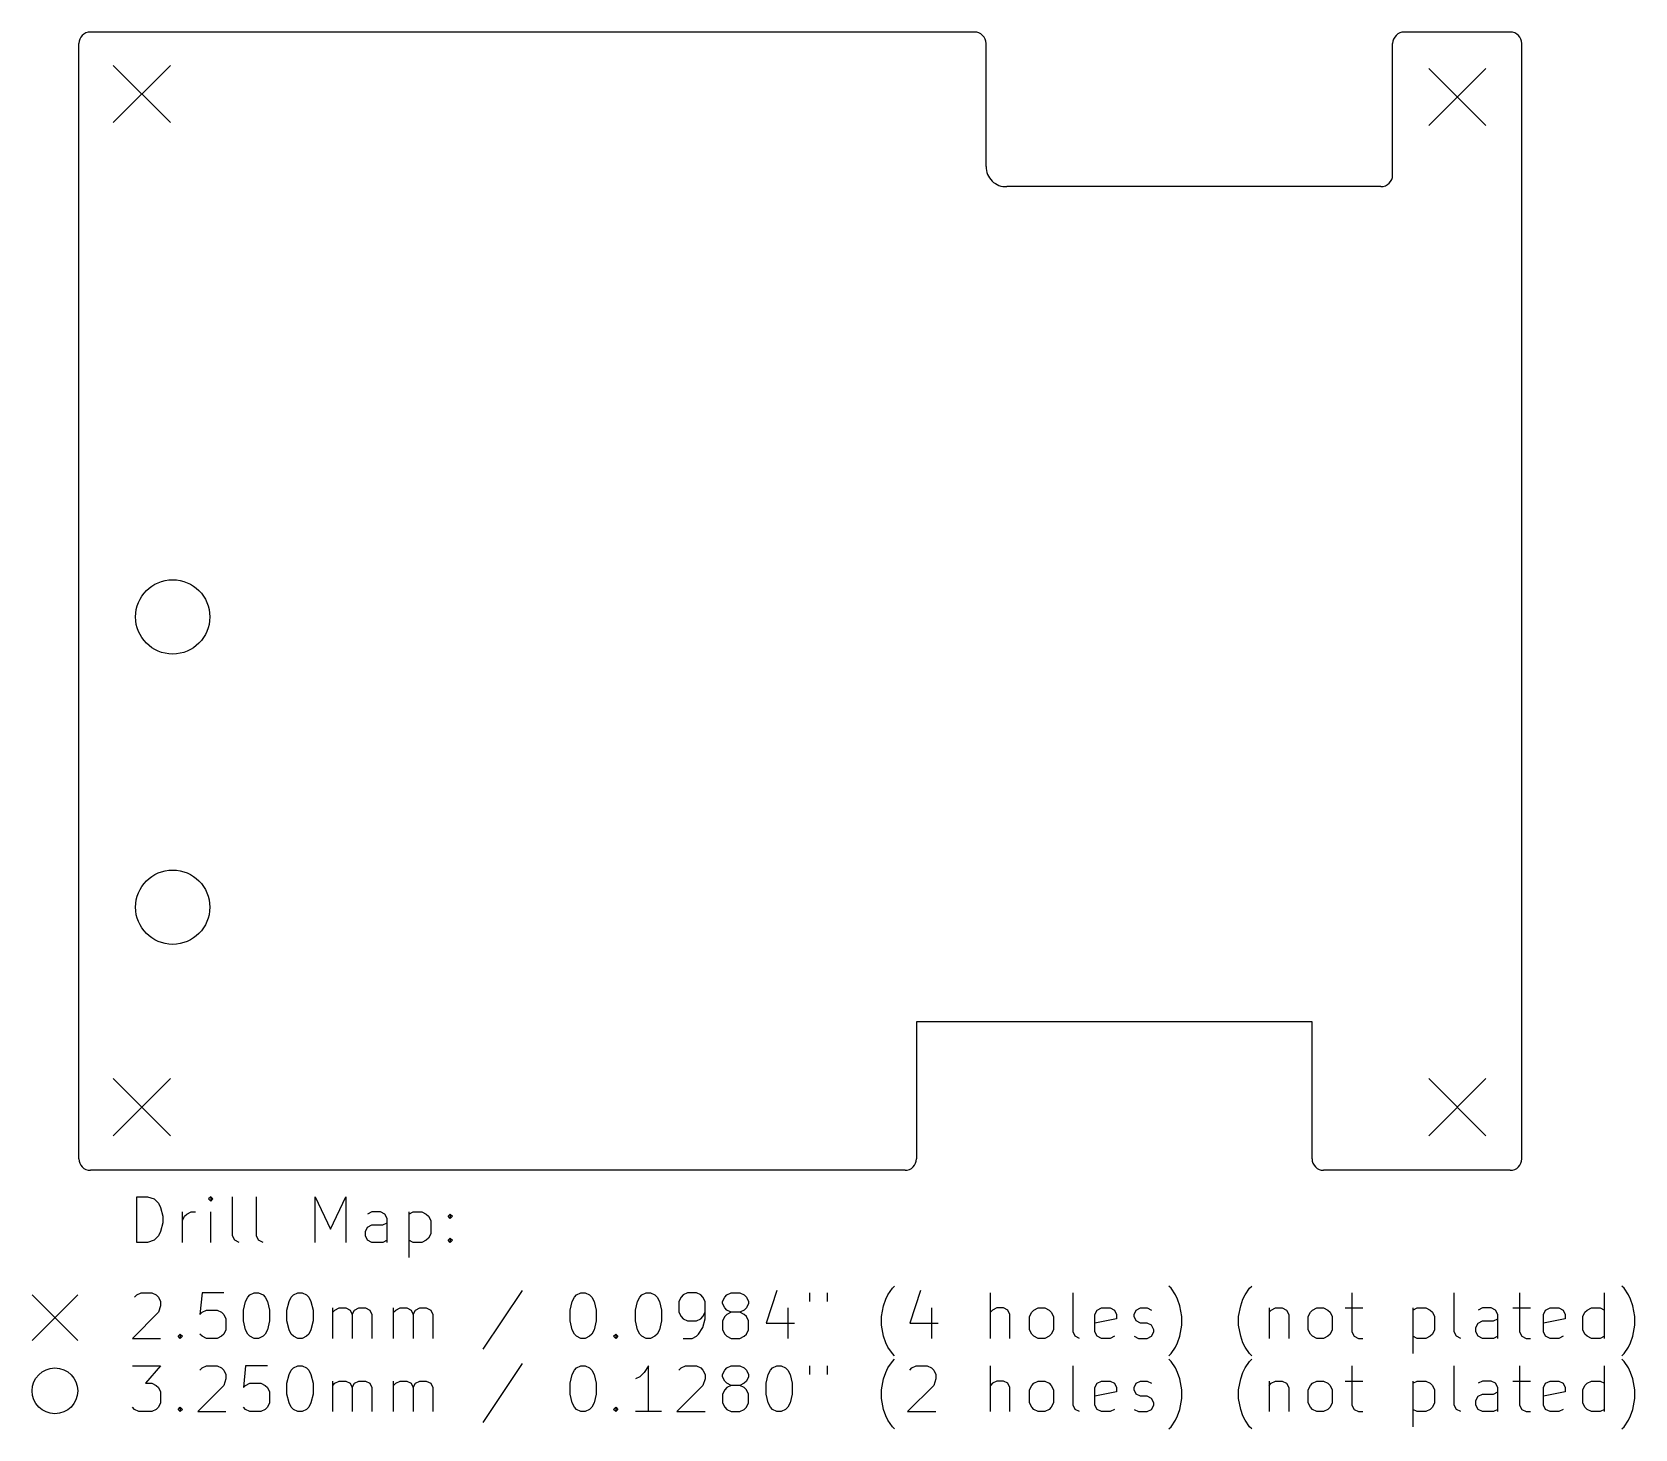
# Model space of a CAD drawing. Extents: x 50.7 to 120.8, y -167.8 to -106.7.
import ezdxf

# ---------------------------------------------------------------- set-up
doc = ezdxf.new("R2010")
doc.units = 0
doc.layers.add('BLACK', color=7, linetype='CONTINUOUS')

msp = doc.modelspace()

# ---------------------------------------------------------------- linework, layer by layer
at = {"layer": 'BLACK', "linetype": 'CONTINUOUS'}
for p, q in [((52.732, -155.968), (52.732, -107.168)), ((91.8992, -106.668), (53.232, -106.668)), ((92.4052, -112.547), (92.4071, -107.168)), ((110.185, -112.926), (110.185, -107.168)), ((115.332, -106.668), (110.693, -106.668)), ((115.832, -155.968), (115.832, -107.168)), ((54.232, -108.131), (56.732, -110.631)), ((56.732, -108.131), (54.232, -110.631)), ((111.763, -108.258), (114.263, -110.758)), ((114.263, -108.258), (111.763, -110.758)), ((109.673, -113.431), (93.3196, -113.43)), ((106.661, -149.968), (89.3606, -149.968)), ((89.3606, -149.968), (89.3606, -155.968)), ((106.661, -155.968), (106.661, -149.968)), ((54.232, -152.454), (56.732, -154.954)), ((56.732, -152.454), (54.232, -154.954)), ((111.763, -152.454), (114.263, -154.954)), ((114.263, -152.454), (111.763, -154.954)), ((88.8606, -156.468), (53.232, -156.468)), ((115.332, -156.468), (107.161, -156.468)), ((55.2582, -159.623), (55.2582, -157.623)), ((55.2582, -157.623), (55.7344, -157.623)), ((55.7344, -157.623), (56.0201, -157.718)), ((56.0201, -157.718), (56.2106, -157.908)), ((58.4963, -157.623), (58.401, -157.718)), ((58.401, -157.718), (58.4963, -157.813)), ((58.5915, -157.718), (58.4963, -157.623)), ((58.4963, -157.623), (58.4963, -157.813)), ((58.4963, -157.813), (58.5915, -157.718)), ((59.4487, -159.337), (59.4487, -157.623)), ((60.4963, -159.337), (60.4963, -157.623)), ((63.0677, -159.623), (63.0677, -157.623)), ((63.0677, -157.623), (63.7344, -159.051)), ((63.7344, -159.051), (64.401, -157.623)), ((64.401, -157.623), (64.401, -159.623)), ((56.2106, -157.908), (56.3058, -158.099)), ((56.3058, -158.099), (56.401, -158.48)), ((57.2582, -159.623), (57.2582, -158.289)), ((57.3534, -158.48), (57.4487, -158.385)), ((57.4487, -158.385), (57.6391, -158.289)), ((57.6391, -158.289), (57.8296, -158.289)), ((58.4963, -159.623), (58.4963, -158.289)), ((65.5439, -158.289), (65.3534, -158.385)), ((65.9249, -158.289), (65.5439, -158.289)), ((66.1153, -158.385), (65.9249, -158.289)), ((66.2106, -158.575), (66.1153, -158.385)), ((67.163, -158.289), (67.163, -160.289)), ((67.163, -158.385), (67.3534, -158.289)), ((67.3534, -158.289), (67.7344, -158.289)), ((67.7344, -158.289), (67.9249, -158.385)), ((67.9249, -158.385), (68.0201, -158.48)), ((68.8772, -158.48), (68.9725, -158.385)), ((68.9725, -158.385), (69.0677, -158.48)), ((68.9725, -158.385), (68.9725, -158.575)), ((56.401, -158.766), (56.3058, -159.147)), ((56.401, -158.48), (56.401, -158.766)), ((57.2582, -158.67), (57.3534, -158.48)), ((65.2582, -159.147), (65.3534, -158.956)), ((65.3534, -158.956), (65.5439, -158.861)), ((65.5439, -158.861), (66.0201, -158.861)), ((66.0201, -158.861), (66.2106, -158.766)), ((66.2106, -159.623), (66.2106, -158.575)), ((68.0201, -158.48), (68.1153, -158.67)), ((68.1153, -158.67), (68.1153, -159.242)), ((68.9725, -158.575), (68.8772, -158.48)), ((69.0677, -158.48), (68.9725, -158.575)), ((55.7344, -159.623), (55.2582, -159.623)), ((56.0201, -159.528), (55.7344, -159.623)), ((56.2106, -159.337), (56.0201, -159.528)), ((56.3058, -159.147), (56.2106, -159.337)), ((59.5439, -159.528), (59.4487, -159.337)), ((59.7344, -159.623), (59.5439, -159.528)), ((60.5915, -159.528), (60.4963, -159.337)), ((60.782, -159.623), (60.5915, -159.528)), ((65.2582, -159.337), (65.2582, -159.147)), ((65.3534, -159.528), (65.2582, -159.337)), ((65.5439, -159.623), (65.3534, -159.528)), ((66.0201, -159.623), (65.5439, -159.623)), ((66.2106, -159.528), (66.0201, -159.623)), ((67.3534, -159.623), (67.163, -159.528)), ((67.7344, -159.623), (67.3534, -159.623)), ((67.9249, -159.528), (67.7344, -159.623)), ((68.0201, -159.432), (67.9249, -159.528)), ((68.1153, -159.242), (68.0201, -159.432)), ((68.8772, -159.528), (68.9725, -159.432)), ((68.9725, -159.623), (68.8772, -159.528)), ((68.9725, -159.432), (69.0677, -159.528)), ((68.9725, -159.432), (68.9725, -159.623)), ((69.0677, -159.528), (68.9725, -159.623)), ((50.682, -161.918), (52.682, -163.918)), ((52.682, -161.918), (50.682, -163.918)), ((55.163, -162.013), (55.2582, -161.918)), ((55.2582, -161.918), (55.4487, -161.823)), ((55.4487, -161.823), (55.9249, -161.823)), ((55.9249, -161.823), (56.1153, -161.918)), ((56.1153, -161.918), (56.2106, -162.013)), ((58.1153, -161.823), (58.0201, -162.775)), ((59.0677, -161.823), (58.1153, -161.823)), ((60.1153, -162.013), (60.2106, -161.918)), ((60.2106, -161.918), (60.401, -161.823)), ((60.401, -161.823), (60.5915, -161.823)), ((60.5915, -161.823), (60.782, -161.918)), ((60.782, -161.918), (60.8772, -162.013)), ((62.0201, -162.013), (62.1153, -161.918)), ((62.1153, -161.918), (62.3058, -161.823)), ((62.3058, -161.823), (62.4963, -161.823)), ((62.4963, -161.823), (62.6868, -161.918)), ((62.6868, -161.918), (62.782, -162.013)), ((72.1153, -161.728), (70.401, -164.299)), ((74.401, -162.013), (74.4963, -161.918)), ((74.4963, -161.918), (74.6868, -161.823)), ((74.6868, -161.823), (74.8772, -161.823)), ((74.8772, -161.823), (75.0677, -161.918)), ((75.0677, -161.918), (75.163, -162.013)), ((77.2582, -162.013), (77.3534, -161.918)), ((77.3534, -161.918), (77.5439, -161.823)), ((77.5439, -161.823), (77.7344, -161.823)), ((77.7344, -161.823), (77.9249, -161.918)), ((77.9249, -161.918), (78.0201, -162.013)), ((79.163, -161.918), (79.0677, -162.013)), ((79.3534, -161.823), (79.163, -161.918)), ((79.7344, -161.823), (79.3534, -161.823)), ((79.9249, -161.918), (79.7344, -161.823)), ((80.0201, -162.013), (79.9249, -161.918)), ((80.9725, -162.013), (81.0677, -161.918)), ((81.0677, -161.918), (81.2582, -161.823)), ((81.2582, -161.823), (81.6391, -161.823)), ((81.6391, -161.823), (81.8296, -161.918)), ((81.8296, -161.918), (81.9249, -162.013)), ((83.2582, -161.728), (82.782, -163.156)), ((84.6868, -161.823), (84.6868, -162.204)), ((85.4487, -161.823), (85.4487, -162.204)), ((88.0201, -162.108), (88.1153, -161.918)), ((88.1153, -161.918), (88.3058, -161.632)), ((88.3058, -161.632), (88.401, -161.537)), ((89.5439, -161.728), (89.0677, -163.156)), ((92.5915, -163.823), (92.5915, -161.823)), ((96.2106, -163.537), (96.2106, -161.823)), ((100.496, -161.632), (100.401, -161.537)), ((100.687, -161.918), (100.496, -161.632)), ((100.782, -162.108), (100.687, -161.918)), ((103.639, -162.108), (103.734, -161.918)), ((103.734, -161.918), (103.925, -161.632)), ((103.925, -161.632), (104.02, -161.537)), ((108.401, -161.823), (108.401, -163.537)), ((112.877, -163.537), (112.877, -161.823)), ((115.734, -161.823), (115.734, -163.537)), ((119.449, -163.823), (119.449, -161.823)), ((120.306, -161.632), (120.211, -161.537)), ((120.496, -161.918), (120.306, -161.632)), ((120.592, -162.108), (120.496, -161.918)), ((56.2106, -162.013), (56.3058, -162.204)), ((56.3058, -162.394), (56.2106, -162.68)), ((56.3058, -162.204), (56.3058, -162.394)), ((58.1153, -162.68), (58.3058, -162.585)), ((58.3058, -162.585), (58.782, -162.585)), ((58.782, -162.585), (58.9725, -162.68)), ((59.9249, -162.585), (60.0201, -162.204)), ((59.9249, -163.061), (59.9249, -162.585)), ((60.0201, -162.204), (60.1153, -162.013)), ((60.8772, -162.013), (60.9725, -162.204)), ((60.9725, -162.204), (61.0677, -162.585)), ((61.0677, -162.585), (61.0677, -163.061)), ((61.8296, -162.585), (61.9249, -162.204)), ((61.8296, -163.061), (61.8296, -162.585)), ((61.9249, -162.204), (62.0201, -162.013)), ((62.782, -162.013), (62.8772, -162.204)), ((62.8772, -162.204), (62.9725, -162.585)), ((62.9725, -162.585), (62.9725, -163.061)), ((63.8296, -163.823), (63.8296, -162.489)), ((63.8296, -162.68), (63.9249, -162.585)), ((63.9249, -162.585), (64.1153, -162.489)), ((64.1153, -162.489), (64.401, -162.489)), ((64.401, -162.489), (64.5915, -162.585)), ((64.5915, -162.585), (64.6868, -162.775)), ((64.6868, -162.775), (64.782, -162.585)), ((64.782, -162.585), (64.9725, -162.489)), ((64.9725, -162.489), (65.2582, -162.489)), ((65.2582, -162.489), (65.4487, -162.585)), ((65.4487, -162.585), (65.5439, -162.775)), ((66.4963, -163.823), (66.4963, -162.489)), ((66.4963, -162.68), (66.5915, -162.585)), ((66.5915, -162.585), (66.782, -162.489)), ((66.782, -162.489), (67.0677, -162.489)), ((67.0677, -162.489), (67.2582, -162.585)), ((67.2582, -162.585), (67.3534, -162.775)), ((67.3534, -162.775), (67.4487, -162.585)), ((67.4487, -162.585), (67.6391, -162.489)), ((67.6391, -162.489), (67.9249, -162.489)), ((67.9249, -162.489), (68.1153, -162.585)), ((68.1153, -162.585), (68.2106, -162.775)), ((74.2106, -162.585), (74.3058, -162.204)), ((74.2106, -163.061), (74.2106, -162.585)), ((74.3058, -162.204), (74.401, -162.013)), ((75.163, -162.013), (75.2582, -162.204)), ((75.2582, -162.204), (75.3534, -162.585)), ((75.3534, -162.585), (75.3534, -163.061)), ((77.0677, -162.585), (77.163, -162.204)), ((77.0677, -163.061), (77.0677, -162.585)), ((77.163, -162.204), (77.2582, -162.013)), ((78.0201, -162.013), (78.1153, -162.204)), ((78.1153, -162.204), (78.2106, -162.585)), ((78.2106, -162.585), (78.2106, -163.061)), ((79.0677, -162.013), (78.9725, -162.204)), ((78.9725, -162.204), (78.9725, -162.68)), ((80.1153, -162.204), (80.0201, -162.013)), ((80.1153, -162.966), (80.1153, -162.204)), ((80.8772, -162.204), (80.9725, -162.013)), ((80.8772, -162.299), (80.8772, -162.204)), ((80.9725, -162.489), (80.8772, -162.299)), ((81.0677, -162.585), (80.9725, -162.489)), ((81.2582, -162.68), (81.0677, -162.585)), ((81.8296, -162.585), (81.6391, -162.68)), ((81.9249, -162.489), (81.8296, -162.585)), ((81.9249, -162.013), (82.0201, -162.204)), ((82.0201, -162.299), (81.9249, -162.489)), ((82.0201, -162.204), (82.0201, -162.299)), ((83.7344, -162.489), (83.7344, -163.823)), ((87.8296, -162.87), (87.9249, -162.394)), ((87.9249, -162.394), (88.0201, -162.108)), ((90.0201, -162.489), (90.0201, -163.823)), ((92.6868, -162.585), (92.5915, -162.68)), ((92.8772, -162.489), (92.6868, -162.585)), ((93.163, -162.489), (92.8772, -162.489)), ((93.3534, -162.585), (93.163, -162.489)), ((93.4487, -162.775), (93.3534, -162.585)), ((94.401, -162.68), (94.4963, -162.585)), ((94.4963, -162.585), (94.6868, -162.489)), ((94.6868, -162.489), (94.9725, -162.489)), ((94.9725, -162.489), (95.163, -162.585)), ((95.163, -162.585), (95.2582, -162.68)), ((97.163, -162.775), (97.2582, -162.585)), ((97.2582, -162.585), (97.4487, -162.489)), ((97.4487, -162.489), (97.8296, -162.489)), ((97.8296, -162.489), (98.0201, -162.585)), ((98.0201, -162.585), (98.1153, -162.775)), ((98.8772, -162.775), (98.9725, -162.585)), ((98.9725, -162.585), (99.163, -162.489)), ((99.163, -162.489), (99.4487, -162.489)), ((99.4487, -162.489), (99.6391, -162.585)), ((100.877, -162.394), (100.782, -162.108)), ((100.972, -162.87), (100.877, -162.394)), ((103.449, -162.87), (103.544, -162.394)), ((103.544, -162.394), (103.639, -162.108)), ((104.782, -162.489), (104.782, -163.823)), ((104.782, -162.68), (104.877, -162.585)), ((104.877, -162.585), (105.068, -162.489)), ((105.068, -162.489), (105.353, -162.489)), ((105.353, -162.489), (105.544, -162.585)), ((105.544, -162.585), (105.639, -162.775)), ((106.592, -162.68), (106.687, -162.585)), ((106.687, -162.585), (106.877, -162.489)), ((106.877, -162.489), (107.163, -162.489)), ((107.163, -162.489), (107.353, -162.585)), ((107.353, -162.585), (107.449, -162.68)), ((108.115, -162.489), (108.877, -162.489)), ((111.068, -162.489), (111.068, -164.489)), ((111.068, -162.585), (111.258, -162.489)), ((111.258, -162.489), (111.639, -162.489)), ((111.639, -162.489), (111.83, -162.585)), ((111.83, -162.585), (111.925, -162.68)), ((114.115, -162.489), (113.925, -162.585)), ((114.496, -162.489), (114.115, -162.489)), ((114.687, -162.585), (114.496, -162.489)), ((114.782, -162.775), (114.687, -162.585)), ((115.449, -162.489), (116.211, -162.489)), ((116.782, -162.775), (116.877, -162.585)), ((116.877, -162.585), (117.068, -162.489)), ((117.068, -162.489), (117.449, -162.489)), ((117.449, -162.489), (117.639, -162.585)), ((117.639, -162.585), (117.734, -162.775)), ((118.592, -162.68), (118.687, -162.585)), ((118.687, -162.585), (118.877, -162.489)), ((118.877, -162.489), (119.258, -162.489)), ((119.258, -162.489), (119.449, -162.585)), ((120.687, -162.394), (120.592, -162.108)), ((120.782, -162.87), (120.687, -162.394)), ((56.2106, -162.68), (55.0677, -163.823)), ((58.0201, -162.775), (58.1153, -162.68)), ((58.9725, -162.68), (59.0677, -162.775)), ((59.0677, -162.775), (59.163, -162.966)), ((59.163, -162.966), (59.163, -163.442)), ((60.0201, -163.442), (59.9249, -163.061)), ((61.0677, -163.061), (60.9725, -163.442)), ((61.9249, -163.442), (61.8296, -163.061)), ((62.9725, -163.061), (62.8772, -163.442)), ((64.6868, -162.775), (64.6868, -163.823)), ((65.5439, -162.775), (65.5439, -163.823)), ((67.3534, -162.775), (67.3534, -163.823)), ((68.2106, -162.775), (68.2106, -163.823)), ((74.3058, -163.442), (74.2106, -163.061)), ((75.3534, -163.061), (75.2582, -163.442)), ((77.163, -163.442), (77.0677, -163.061)), ((78.2106, -163.061), (78.1153, -163.442)), ((78.9725, -162.68), (79.0677, -162.87)), ((79.0677, -162.87), (79.163, -162.966)), ((79.163, -162.966), (79.3534, -163.061)), ((79.3534, -163.061), (79.7344, -163.061)), ((79.7344, -163.061), (79.9249, -162.966)), ((79.9249, -162.966), (80.0201, -162.87)), ((80.0201, -162.87), (80.1153, -162.68)), ((80.0201, -163.347), (80.1153, -162.966)), ((80.9725, -162.87), (80.8772, -163.061)), ((80.8772, -163.061), (80.8772, -163.442)), ((81.0677, -162.775), (80.9725, -162.87)), ((81.2582, -162.68), (81.0677, -162.775)), ((81.6391, -162.68), (81.2582, -162.68)), ((81.8296, -162.775), (81.6391, -162.68)), ((81.9249, -162.87), (81.8296, -162.775)), ((82.0201, -163.061), (81.9249, -162.87)), ((82.0201, -163.442), (82.0201, -163.061)), ((82.782, -163.156), (84.0201, -163.156)), ((87.8296, -163.251), (87.8296, -162.87)), ((87.9249, -163.728), (87.8296, -163.251)), ((89.0677, -163.156), (90.3058, -163.156)), ((93.4487, -163.823), (93.4487, -162.775)), ((94.3058, -162.87), (94.401, -162.68)), ((94.3058, -163.442), (94.3058, -162.87)), ((95.2582, -162.68), (95.3534, -162.87)), ((95.3534, -162.87), (95.3534, -163.442)), ((97.163, -163.537), (97.163, -162.775)), ((98.1153, -162.966), (97.163, -163.156)), ((98.1153, -162.775), (98.1153, -162.966)), ((98.8772, -162.87), (98.8772, -162.775)), ((98.9725, -163.061), (98.8772, -162.87)), ((99.163, -163.156), (98.9725, -163.061)), ((99.4487, -163.156), (99.163, -163.156)), ((99.6391, -163.251), (99.4487, -163.156)), ((99.7344, -163.442), (99.6391, -163.251)), ((100.877, -163.728), (100.972, -163.251)), ((100.972, -163.251), (100.972, -162.87)), ((103.449, -163.251), (103.449, -162.87)), ((103.544, -163.728), (103.449, -163.251)), ((105.639, -162.775), (105.639, -163.823)), ((106.496, -162.87), (106.592, -162.68)), ((106.496, -163.442), (106.496, -162.87)), ((107.449, -162.68), (107.544, -162.87)), ((107.544, -162.87), (107.544, -163.442)), ((111.925, -162.68), (112.02, -162.87)), ((112.02, -162.87), (112.02, -163.442)), ((113.83, -163.347), (113.925, -163.156)), ((113.925, -163.156), (114.115, -163.061)), ((114.115, -163.061), (114.592, -163.061)), ((114.592, -163.061), (114.782, -162.966)), ((114.782, -163.823), (114.782, -162.775)), ((116.782, -163.537), (116.782, -162.775)), ((117.734, -162.966), (116.782, -163.156)), ((117.734, -162.775), (117.734, -162.966)), ((118.496, -162.87), (118.592, -162.68)), ((118.496, -163.442), (118.496, -162.87)), ((120.687, -163.728), (120.782, -163.251)), ((120.782, -163.251), (120.782, -162.87)), ((55.0677, -163.823), (56.3058, -163.823)), ((57.0677, -163.728), (57.163, -163.632)), ((57.163, -163.823), (57.0677, -163.728)), ((57.163, -163.632), (57.2582, -163.728)), ((57.163, -163.632), (57.163, -163.823)), ((57.2582, -163.728), (57.163, -163.823)), ((58.1153, -163.728), (58.0201, -163.632)), ((58.3058, -163.823), (58.1153, -163.728)), ((58.782, -163.823), (58.3058, -163.823)), ((58.9725, -163.728), (58.782, -163.823)), ((59.0677, -163.632), (58.9725, -163.728)), ((59.163, -163.442), (59.0677, -163.632)), ((60.1153, -163.632), (60.0201, -163.442)), ((60.2106, -163.728), (60.1153, -163.632)), ((60.401, -163.823), (60.2106, -163.728)), ((60.5915, -163.823), (60.401, -163.823)), ((60.782, -163.728), (60.5915, -163.823)), ((60.8772, -163.632), (60.782, -163.728)), ((60.9725, -163.442), (60.8772, -163.632)), ((62.0201, -163.632), (61.9249, -163.442)), ((62.1153, -163.728), (62.0201, -163.632)), ((62.3058, -163.823), (62.1153, -163.728)), ((62.4963, -163.823), (62.3058, -163.823)), ((62.6868, -163.728), (62.4963, -163.823)), ((62.782, -163.632), (62.6868, -163.728)), ((62.8772, -163.442), (62.782, -163.632)), ((74.401, -163.632), (74.3058, -163.442)), ((74.4963, -163.728), (74.401, -163.632)), ((74.6868, -163.823), (74.4963, -163.728)), ((74.8772, -163.823), (74.6868, -163.823)), ((75.0677, -163.728), (74.8772, -163.823)), ((75.163, -163.632), (75.0677, -163.728)), ((75.2582, -163.442), (75.163, -163.632)), ((76.1153, -163.728), (76.2106, -163.632)), ((76.2106, -163.823), (76.1153, -163.728)), ((76.2106, -163.632), (76.3058, -163.728)), ((76.2106, -163.632), (76.2106, -163.823)), ((76.3058, -163.728), (76.2106, -163.823)), ((77.2582, -163.632), (77.163, -163.442)), ((77.3534, -163.728), (77.2582, -163.632)), ((77.5439, -163.823), (77.3534, -163.728)), ((77.7344, -163.823), (77.5439, -163.823)), ((77.9249, -163.728), (77.7344, -163.823)), ((78.0201, -163.632), (77.9249, -163.728)), ((78.1153, -163.442), (78.0201, -163.632)), ((79.163, -163.823), (79.5439, -163.823)), ((79.5439, -163.823), (79.7344, -163.728)), ((79.7344, -163.728), (79.8296, -163.632)), ((79.8296, -163.632), (80.0201, -163.347)), ((80.8772, -163.442), (80.9725, -163.632)), ((80.9725, -163.632), (81.0677, -163.728)), ((81.0677, -163.728), (81.2582, -163.823)), ((81.2582, -163.823), (81.6391, -163.823)), ((81.6391, -163.823), (81.8296, -163.728)), ((81.8296, -163.728), (81.9249, -163.632)), ((81.9249, -163.632), (82.0201, -163.442)), ((88.0201, -164.013), (87.9249, -163.728)), ((88.1153, -164.204), (88.0201, -164.013)), ((94.401, -163.632), (94.3058, -163.442)), ((94.4963, -163.728), (94.401, -163.632)), ((94.6868, -163.823), (94.4963, -163.728)), ((94.9725, -163.823), (94.6868, -163.823)), ((95.163, -163.728), (94.9725, -163.823)), ((95.2582, -163.632), (95.163, -163.728)), ((95.3534, -163.442), (95.2582, -163.632)), ((96.3058, -163.728), (96.2106, -163.537)), ((96.4963, -163.823), (96.3058, -163.728)), ((97.2582, -163.728), (97.163, -163.537)), ((97.4487, -163.823), (97.2582, -163.728)), ((97.8296, -163.823), (97.4487, -163.823)), ((98.0201, -163.728), (97.8296, -163.823)), ((98.8772, -163.728), (99.0677, -163.823)), ((99.0677, -163.823), (99.4487, -163.823)), ((99.4487, -163.823), (99.6391, -163.728)), ((99.6391, -163.728), (99.7344, -163.537)), ((99.7344, -163.537), (99.7344, -163.442)), ((100.687, -164.204), (100.782, -164.013)), ((100.782, -164.013), (100.877, -163.728)), ((103.639, -164.013), (103.544, -163.728)), ((103.734, -164.204), (103.639, -164.013)), ((106.592, -163.632), (106.496, -163.442)), ((106.687, -163.728), (106.592, -163.632)), ((106.877, -163.823), (106.687, -163.728)), ((107.163, -163.823), (106.877, -163.823)), ((107.353, -163.728), (107.163, -163.823)), ((107.449, -163.632), (107.353, -163.728)), ((107.544, -163.442), (107.449, -163.632)), ((108.401, -163.537), (108.496, -163.728)), ((108.496, -163.728), (108.687, -163.823)), ((108.687, -163.823), (108.877, -163.823)), ((111.258, -163.823), (111.068, -163.728)), ((111.639, -163.823), (111.258, -163.823)), ((111.83, -163.728), (111.639, -163.823)), ((111.925, -163.632), (111.83, -163.728)), ((112.02, -163.442), (111.925, -163.632)), ((112.972, -163.728), (112.877, -163.537)), ((113.163, -163.823), (112.972, -163.728)), ((113.83, -163.537), (113.83, -163.347)), ((113.925, -163.728), (113.83, -163.537)), ((114.115, -163.823), (113.925, -163.728)), ((114.592, -163.823), (114.115, -163.823)), ((114.782, -163.728), (114.592, -163.823)), ((115.734, -163.537), (115.83, -163.728)), ((115.83, -163.728), (116.02, -163.823)), ((116.02, -163.823), (116.211, -163.823)), ((116.877, -163.728), (116.782, -163.537)), ((117.068, -163.823), (116.877, -163.728)), ((117.449, -163.823), (117.068, -163.823)), ((117.639, -163.728), (117.449, -163.823)), ((118.592, -163.632), (118.496, -163.442)), ((118.687, -163.728), (118.592, -163.632)), ((118.877, -163.823), (118.687, -163.728)), ((119.258, -163.823), (118.877, -163.823)), ((119.449, -163.728), (119.258, -163.823)), ((120.496, -164.204), (120.592, -164.013)), ((120.592, -164.013), (120.687, -163.728)), ((88.3058, -164.489), (88.1153, -164.204)), ((88.401, -164.585), (88.3058, -164.489)), ((100.401, -164.585), (100.496, -164.489)), ((100.496, -164.489), (100.687, -164.204)), ((103.925, -164.489), (103.734, -164.204)), ((104.02, -164.585), (103.925, -164.489)), ((120.211, -164.585), (120.306, -164.489)), ((120.306, -164.489), (120.496, -164.204)), ((55.0677, -165.023), (56.3058, -165.023)), ((56.3058, -165.023), (55.6391, -165.785)), ((58.0201, -165.213), (58.1153, -165.118)), ((58.1153, -165.118), (58.3058, -165.023)), ((58.3058, -165.023), (58.782, -165.023)), ((58.782, -165.023), (58.9725, -165.118)), ((58.9725, -165.118), (59.0677, -165.213)), ((59.0677, -165.213), (59.163, -165.404)), ((59.163, -165.404), (59.163, -165.594)), ((60.0201, -165.023), (59.9249, -165.975)), ((60.9725, -165.023), (60.0201, -165.023)), ((61.8296, -165.785), (61.9249, -165.404)), ((61.9249, -165.404), (62.0201, -165.213)), ((62.0201, -165.213), (62.1153, -165.118)), ((62.1153, -165.118), (62.3058, -165.023)), ((62.3058, -165.023), (62.4963, -165.023)), ((62.4963, -165.023), (62.6868, -165.118)), ((62.6868, -165.118), (62.782, -165.213)), ((62.782, -165.213), (62.8772, -165.404)), ((62.8772, -165.404), (62.9725, -165.785)), ((72.1153, -164.928), (70.401, -167.499)), ((74.2106, -165.785), (74.3058, -165.404)), ((74.3058, -165.404), (74.401, -165.213)), ((74.401, -165.213), (74.4963, -165.118)), ((74.4963, -165.118), (74.6868, -165.023)), ((74.6868, -165.023), (74.8772, -165.023)), ((74.8772, -165.023), (75.0677, -165.118)), ((75.0677, -165.118), (75.163, -165.213)), ((75.163, -165.213), (75.2582, -165.404)), ((75.2582, -165.404), (75.3534, -165.785)), ((77.4487, -165.308), (77.2582, -165.499)), ((77.6391, -165.023), (77.4487, -165.308)), ((77.6391, -167.023), (77.6391, -165.023)), ((78.9725, -165.213), (79.0677, -165.118)), ((79.0677, -165.118), (79.2582, -165.023)), ((79.2582, -165.023), (79.7344, -165.023)), ((79.7344, -165.023), (79.9249, -165.118)), ((79.9249, -165.118), (80.0201, -165.213)), ((80.0201, -165.213), (80.1153, -165.404)), ((80.1153, -165.404), (80.1153, -165.594)), ((80.8772, -165.404), (80.9725, -165.213)), ((80.8772, -165.499), (80.8772, -165.404)), ((80.9725, -165.213), (81.0677, -165.118)), ((81.0677, -165.118), (81.2582, -165.023)), ((81.2582, -165.023), (81.6391, -165.023)), ((81.6391, -165.023), (81.8296, -165.118)), ((81.8296, -165.118), (81.9249, -165.213)), ((81.9249, -165.213), (82.0201, -165.404)), ((82.0201, -165.404), (82.0201, -165.499)), ((82.782, -165.785), (82.8772, -165.404)), ((82.8772, -165.404), (82.9725, -165.213)), ((82.9725, -165.213), (83.0677, -165.118)), ((83.0677, -165.118), (83.2582, -165.023)), ((83.2582, -165.023), (83.4487, -165.023)), ((83.4487, -165.023), (83.6391, -165.118)), ((83.6391, -165.118), (83.7344, -165.213)), ((83.7344, -165.213), (83.8296, -165.404)), ((83.8296, -165.404), (83.9249, -165.785)), ((84.6868, -165.023), (84.6868, -165.404)), ((85.4487, -165.023), (85.4487, -165.404)), ((87.9249, -165.594), (88.0201, -165.308)), ((88.0201, -165.308), (88.1153, -165.118)), ((88.1153, -165.118), (88.3058, -164.832)), ((88.3058, -164.832), (88.401, -164.737)), ((89.0677, -165.213), (89.163, -165.118)), ((89.163, -165.118), (89.3534, -165.023)), ((89.3534, -165.023), (89.8296, -165.023)), ((89.8296, -165.023), (90.0201, -165.118)), ((90.0201, -165.118), (90.1153, -165.213)), ((90.1153, -165.213), (90.2106, -165.404)), ((90.2106, -165.404), (90.2106, -165.594)), ((92.5915, -167.023), (92.5915, -165.023)), ((96.2106, -166.737), (96.2106, -165.023)), ((100.496, -164.832), (100.401, -164.737)), ((100.687, -165.118), (100.496, -164.832)), ((100.782, -165.308), (100.687, -165.118)), ((100.877, -165.594), (100.782, -165.308)), ((103.544, -165.594), (103.639, -165.308)), ((103.639, -165.308), (103.734, -165.118)), ((103.734, -165.118), (103.925, -164.832)), ((103.925, -164.832), (104.02, -164.737)), ((108.401, -165.023), (108.401, -166.737)), ((112.877, -166.737), (112.877, -165.023)), ((115.734, -165.023), (115.734, -166.737)), ((119.449, -167.023), (119.449, -165.023)), ((120.306, -164.832), (120.211, -164.737)), ((120.496, -165.118), (120.306, -164.832)), ((120.592, -165.308), (120.496, -165.118)), ((120.687, -165.594), (120.592, -165.308)), ((55.6391, -165.785), (55.9249, -165.785)), ((55.9249, -165.785), (56.1153, -165.88)), ((56.1153, -165.88), (56.2106, -165.975)), ((56.2106, -165.975), (56.3058, -166.166)), ((59.0677, -165.88), (57.9249, -167.023)), ((59.163, -165.594), (59.0677, -165.88)), ((59.9249, -165.975), (60.0201, -165.88)), ((60.0201, -165.88), (60.2106, -165.785)), ((60.2106, -165.785), (60.6868, -165.785)), ((60.6868, -165.785), (60.8772, -165.88)), ((60.8772, -165.88), (60.9725, -165.975)), ((60.9725, -165.975), (61.0677, -166.166)), ((61.8296, -166.261), (61.8296, -165.785)), ((62.9725, -165.785), (62.9725, -166.261)), ((63.8296, -167.023), (63.8296, -165.689)), ((63.8296, -165.88), (63.9249, -165.785)), ((63.9249, -165.785), (64.1153, -165.689)), ((64.1153, -165.689), (64.401, -165.689)), ((64.401, -165.689), (64.5915, -165.785)), ((64.5915, -165.785), (64.6868, -165.975)), ((64.6868, -165.975), (64.782, -165.785)), ((64.6868, -165.975), (64.6868, -167.023)), ((64.782, -165.785), (64.9725, -165.689)), ((64.9725, -165.689), (65.2582, -165.689)), ((65.2582, -165.689), (65.4487, -165.785)), ((65.4487, -165.785), (65.5439, -165.975)), ((65.5439, -165.975), (65.5439, -167.023)), ((66.4963, -167.023), (66.4963, -165.689)), ((66.4963, -165.88), (66.5915, -165.785)), ((66.5915, -165.785), (66.782, -165.689)), ((66.782, -165.689), (67.0677, -165.689)), ((67.0677, -165.689), (67.2582, -165.785)), ((67.2582, -165.785), (67.3534, -165.975)), ((67.3534, -165.975), (67.4487, -165.785)), ((67.3534, -165.975), (67.3534, -167.023)), ((67.4487, -165.785), (67.6391, -165.689)), ((67.6391, -165.689), (67.9249, -165.689)), ((67.9249, -165.689), (68.1153, -165.785)), ((68.1153, -165.785), (68.2106, -165.975)), ((68.2106, -165.975), (68.2106, -167.023)), ((74.2106, -166.261), (74.2106, -165.785)), ((75.3534, -165.785), (75.3534, -166.261)), ((77.2582, -165.499), (77.0677, -165.594)), ((80.0201, -165.88), (78.8772, -167.023)), ((80.1153, -165.594), (80.0201, -165.88)), ((80.9725, -165.689), (80.8772, -165.499)), ((80.9725, -166.07), (80.8772, -166.261)), ((81.0677, -165.785), (80.9725, -165.689)), ((81.0677, -165.975), (80.9725, -166.07)), ((81.2582, -165.88), (81.0677, -165.785)), ((81.2582, -165.88), (81.0677, -165.975)), ((81.6391, -165.88), (81.2582, -165.88)), ((81.8296, -165.785), (81.6391, -165.88)), ((81.8296, -165.975), (81.6391, -165.88)), ((81.9249, -165.689), (81.8296, -165.785)), ((81.9249, -166.07), (81.8296, -165.975)), ((82.0201, -165.499), (81.9249, -165.689)), ((82.0201, -166.261), (81.9249, -166.07)), ((82.782, -166.261), (82.782, -165.785)), ((83.9249, -165.785), (83.9249, -166.261)), ((87.8296, -166.07), (87.9249, -165.594)), ((87.8296, -166.451), (87.8296, -166.07)), ((90.1153, -165.88), (88.9725, -167.023)), ((90.2106, -165.594), (90.1153, -165.88)), ((92.6868, -165.785), (92.5915, -165.88)), ((92.8772, -165.689), (92.6868, -165.785)), ((93.163, -165.689), (92.8772, -165.689)), ((93.3534, -165.785), (93.163, -165.689)), ((93.4487, -165.975), (93.3534, -165.785)), ((93.4487, -167.023), (93.4487, -165.975)), ((94.3058, -166.07), (94.401, -165.88)), ((94.3058, -166.642), (94.3058, -166.07)), ((94.401, -165.88), (94.4963, -165.785)), ((94.4963, -165.785), (94.6868, -165.689)), ((94.6868, -165.689), (94.9725, -165.689)), ((94.9725, -165.689), (95.163, -165.785)), ((95.163, -165.785), (95.2582, -165.88)), ((95.2582, -165.88), (95.3534, -166.07)), ((95.3534, -166.07), (95.3534, -166.642)), ((97.163, -165.975), (97.2582, -165.785)), ((97.163, -166.737), (97.163, -165.975)), ((97.2582, -165.785), (97.4487, -165.689)), ((97.4487, -165.689), (97.8296, -165.689)), ((97.8296, -165.689), (98.0201, -165.785)), ((98.0201, -165.785), (98.1153, -165.975)), ((98.1153, -165.975), (98.1153, -166.166)), ((98.8772, -165.975), (98.9725, -165.785)), ((98.8772, -166.07), (98.8772, -165.975)), ((98.9725, -166.261), (98.8772, -166.07)), ((98.9725, -165.785), (99.163, -165.689)), ((99.163, -165.689), (99.4487, -165.689)), ((99.4487, -165.689), (99.6391, -165.785)), ((100.972, -166.07), (100.877, -165.594)), ((100.972, -166.451), (100.972, -166.07)), ((103.449, -166.07), (103.544, -165.594)), ((103.449, -166.451), (103.449, -166.07)), ((104.782, -165.689), (104.782, -167.023)), ((104.782, -165.88), (104.877, -165.785)), ((104.877, -165.785), (105.068, -165.689)), ((105.068, -165.689), (105.353, -165.689)), ((105.353, -165.689), (105.544, -165.785)), ((105.544, -165.785), (105.639, -165.975)), ((105.639, -165.975), (105.639, -167.023)), ((106.496, -166.07), (106.592, -165.88)), ((106.496, -166.642), (106.496, -166.07)), ((106.592, -165.88), (106.687, -165.785)), ((106.687, -165.785), (106.877, -165.689)), ((106.877, -165.689), (107.163, -165.689)), ((107.163, -165.689), (107.353, -165.785)), ((107.353, -165.785), (107.449, -165.88)), ((107.449, -165.88), (107.544, -166.07)), ((107.544, -166.07), (107.544, -166.642)), ((108.115, -165.689), (108.877, -165.689)), ((111.068, -165.689), (111.068, -167.689)), ((111.068, -165.785), (111.258, -165.689)), ((111.258, -165.689), (111.639, -165.689)), ((111.639, -165.689), (111.83, -165.785)), ((111.83, -165.785), (111.925, -165.88)), ((111.925, -165.88), (112.02, -166.07)), ((112.02, -166.07), (112.02, -166.642)), ((114.115, -165.689), (113.925, -165.785)), ((114.496, -165.689), (114.115, -165.689)), ((114.687, -165.785), (114.496, -165.689)), ((114.782, -165.975), (114.687, -165.785)), ((114.782, -167.023), (114.782, -165.975)), ((115.449, -165.689), (116.211, -165.689)), ((116.782, -165.975), (116.877, -165.785)), ((116.782, -166.737), (116.782, -165.975)), ((116.877, -165.785), (117.068, -165.689)), ((117.068, -165.689), (117.449, -165.689)), ((117.449, -165.689), (117.639, -165.785)), ((117.639, -165.785), (117.734, -165.975)), ((117.734, -165.975), (117.734, -166.166)), ((118.496, -166.07), (118.592, -165.88)), ((118.496, -166.642), (118.496, -166.07)), ((118.592, -165.88), (118.687, -165.785)), ((118.687, -165.785), (118.877, -165.689)), ((118.877, -165.689), (119.258, -165.689)), ((119.258, -165.689), (119.449, -165.785)), ((120.782, -166.07), (120.687, -165.594)), ((120.782, -166.451), (120.782, -166.07)), ((55.163, -166.928), (55.0677, -166.832)), ((56.2106, -166.832), (56.1153, -166.928)), ((56.3058, -166.642), (56.2106, -166.832)), ((56.3058, -166.166), (56.3058, -166.642)), ((57.0677, -166.928), (57.163, -166.832)), ((57.163, -166.832), (57.2582, -166.928)), ((57.163, -166.832), (57.163, -167.023)), ((60.0201, -166.928), (59.9249, -166.832)), ((60.9725, -166.832), (60.8772, -166.928)), ((61.0677, -166.642), (60.9725, -166.832)), ((61.0677, -166.166), (61.0677, -166.642)), ((61.9249, -166.642), (61.8296, -166.261)), ((62.0201, -166.832), (61.9249, -166.642)), ((62.1153, -166.928), (62.0201, -166.832)), ((62.782, -166.832), (62.6868, -166.928)), ((62.8772, -166.642), (62.782, -166.832)), ((62.9725, -166.261), (62.8772, -166.642)), ((74.3058, -166.642), (74.2106, -166.261)), ((74.401, -166.832), (74.3058, -166.642)), ((74.4963, -166.928), (74.401, -166.832)), ((75.163, -166.832), (75.0677, -166.928)), ((75.2582, -166.642), (75.163, -166.832)), ((75.3534, -166.261), (75.2582, -166.642)), ((76.1153, -166.928), (76.2106, -166.832)), ((76.2106, -166.832), (76.3058, -166.928)), ((76.2106, -166.832), (76.2106, -167.023)), ((80.8772, -166.261), (80.8772, -166.642)), ((80.8772, -166.642), (80.9725, -166.832)), ((80.9725, -166.832), (81.0677, -166.928)), ((81.8296, -166.928), (81.9249, -166.832)), ((81.9249, -166.832), (82.0201, -166.642)), ((82.0201, -166.642), (82.0201, -166.261)), ((82.8772, -166.642), (82.782, -166.261)), ((82.9725, -166.832), (82.8772, -166.642)), ((83.0677, -166.928), (82.9725, -166.832)), ((83.7344, -166.832), (83.6391, -166.928)), ((83.8296, -166.642), (83.7344, -166.832)), ((83.9249, -166.261), (83.8296, -166.642)), ((87.9249, -166.928), (87.8296, -166.451)), ((94.401, -166.832), (94.3058, -166.642)), ((94.4963, -166.928), (94.401, -166.832)), ((95.2582, -166.832), (95.163, -166.928)), ((95.3534, -166.642), (95.2582, -166.832)), ((96.3058, -166.928), (96.2106, -166.737)), ((98.1153, -166.166), (97.163, -166.356)), ((97.2582, -166.928), (97.163, -166.737)), ((99.163, -166.356), (98.9725, -166.261)), ((99.4487, -166.356), (99.163, -166.356)), ((99.6391, -166.451), (99.4487, -166.356)), ((99.7344, -166.642), (99.6391, -166.451)), ((99.6391, -166.928), (99.7344, -166.737)), ((99.7344, -166.737), (99.7344, -166.642)), ((100.877, -166.928), (100.972, -166.451)), ((103.544, -166.928), (103.449, -166.451)), ((106.592, -166.832), (106.496, -166.642)), ((106.687, -166.928), (106.592, -166.832)), ((107.449, -166.832), (107.353, -166.928)), ((107.544, -166.642), (107.449, -166.832)), ((108.401, -166.737), (108.496, -166.928)), ((111.925, -166.832), (111.83, -166.928)), ((112.02, -166.642), (111.925, -166.832)), ((112.972, -166.928), (112.877, -166.737)), ((113.83, -166.547), (113.925, -166.356)), ((113.83, -166.737), (113.83, -166.547)), ((113.925, -166.928), (113.83, -166.737)), ((113.925, -166.356), (114.115, -166.261)), ((114.115, -166.261), (114.592, -166.261)), ((114.592, -166.261), (114.782, -166.166)), ((115.734, -166.737), (115.83, -166.928)), ((117.734, -166.166), (116.782, -166.356)), ((116.877, -166.928), (116.782, -166.737)), ((118.592, -166.832), (118.496, -166.642)), ((118.687, -166.928), (118.592, -166.832)), ((120.687, -166.928), (120.782, -166.451)), ((55.3534, -167.023), (55.163, -166.928)), ((55.9249, -167.023), (55.3534, -167.023)), ((56.1153, -166.928), (55.9249, -167.023)), ((57.163, -167.023), (57.0677, -166.928)), ((57.2582, -166.928), (57.163, -167.023)), ((57.9249, -167.023), (59.163, -167.023)), ((60.2106, -167.023), (60.0201, -166.928)), ((60.6868, -167.023), (60.2106, -167.023)), ((60.8772, -166.928), (60.6868, -167.023)), ((62.3058, -167.023), (62.1153, -166.928)), ((62.4963, -167.023), (62.3058, -167.023)), ((62.6868, -166.928), (62.4963, -167.023)), ((74.6868, -167.023), (74.4963, -166.928)), ((74.8772, -167.023), (74.6868, -167.023)), ((75.0677, -166.928), (74.8772, -167.023)), ((76.2106, -167.023), (76.1153, -166.928)), ((76.3058, -166.928), (76.2106, -167.023)), ((78.2106, -167.023), (77.0677, -167.023)), ((78.8772, -167.023), (80.1153, -167.023)), ((81.0677, -166.928), (81.2582, -167.023)), ((81.2582, -167.023), (81.6391, -167.023)), ((81.6391, -167.023), (81.8296, -166.928)), ((83.2582, -167.023), (83.0677, -166.928)), ((83.4487, -167.023), (83.2582, -167.023)), ((83.6391, -166.928), (83.4487, -167.023)), ((88.0201, -167.213), (87.9249, -166.928)), ((88.1153, -167.404), (88.0201, -167.213)), ((88.3058, -167.689), (88.1153, -167.404)), ((88.9725, -167.023), (90.2106, -167.023)), ((94.6868, -167.023), (94.4963, -166.928)), ((94.9725, -167.023), (94.6868, -167.023)), ((95.163, -166.928), (94.9725, -167.023)), ((96.4963, -167.023), (96.3058, -166.928)), ((97.4487, -167.023), (97.2582, -166.928)), ((97.8296, -167.023), (97.4487, -167.023)), ((98.0201, -166.928), (97.8296, -167.023)), ((98.8772, -166.928), (99.0677, -167.023)), ((99.0677, -167.023), (99.4487, -167.023)), ((99.4487, -167.023), (99.6391, -166.928)), ((100.496, -167.689), (100.687, -167.404)), ((100.687, -167.404), (100.782, -167.213)), ((100.782, -167.213), (100.877, -166.928)), ((103.639, -167.213), (103.544, -166.928)), ((103.734, -167.404), (103.639, -167.213)), ((103.925, -167.689), (103.734, -167.404)), ((106.877, -167.023), (106.687, -166.928)), ((107.163, -167.023), (106.877, -167.023)), ((107.353, -166.928), (107.163, -167.023)), ((108.496, -166.928), (108.687, -167.023)), ((108.687, -167.023), (108.877, -167.023)), ((111.258, -167.023), (111.068, -166.928)), ((111.639, -167.023), (111.258, -167.023)), ((111.83, -166.928), (111.639, -167.023)), ((113.163, -167.023), (112.972, -166.928)), ((114.115, -167.023), (113.925, -166.928)), ((114.592, -167.023), (114.115, -167.023)), ((114.782, -166.928), (114.592, -167.023)), ((115.83, -166.928), (116.02, -167.023)), ((116.02, -167.023), (116.211, -167.023)), ((117.068, -167.023), (116.877, -166.928)), ((117.449, -167.023), (117.068, -167.023)), ((117.639, -166.928), (117.449, -167.023)), ((118.877, -167.023), (118.687, -166.928)), ((119.258, -167.023), (118.877, -167.023)), ((119.449, -166.928), (119.258, -167.023)), ((120.306, -167.689), (120.496, -167.404)), ((120.496, -167.404), (120.592, -167.213)), ((120.592, -167.213), (120.687, -166.928)), ((88.401, -167.785), (88.3058, -167.689)), ((100.401, -167.785), (100.496, -167.689)), ((104.02, -167.785), (103.925, -167.689)), ((120.211, -167.785), (120.306, -167.689))]:
    msp.add_line(p, q, dxfattribs=at)
at = {"layer": 'BLACK'}
for centre, radius in [((56.8325, -132.256), 1.625), ((56.8325, -144.957), 1.625), ((51.682, -166.118), 1)]:
    msp.add_circle(centre, radius, dxfattribs=at)
for centre, radius, start, end in [((53.232, -107.168), 0.5, 90, 180), ((91.8992, -107.176), 0.508, 0.902315, 89.9947), ((110.693, -107.176), 0.5082, 90.0041, 179.087), ((115.332, -107.168), 0.5, 0, 90), ((93.2684, -112.569), 0.8635, -181.4, -86.6006), ((109.673, -112.919), 0.512, -89.9983, -0.749726), ((53.232, -155.968), 0.5, -180, -90), ((88.8606, -155.968), 0.5, -90.0054, 0), ((107.161, -155.968), 0.5, -180, -90.0054), ((115.332, -155.968), 0.5, -90, 0)]:
    msp.add_arc(centre, radius, start, end, dxfattribs=at)

doc.saveas('drawing.dxf')
